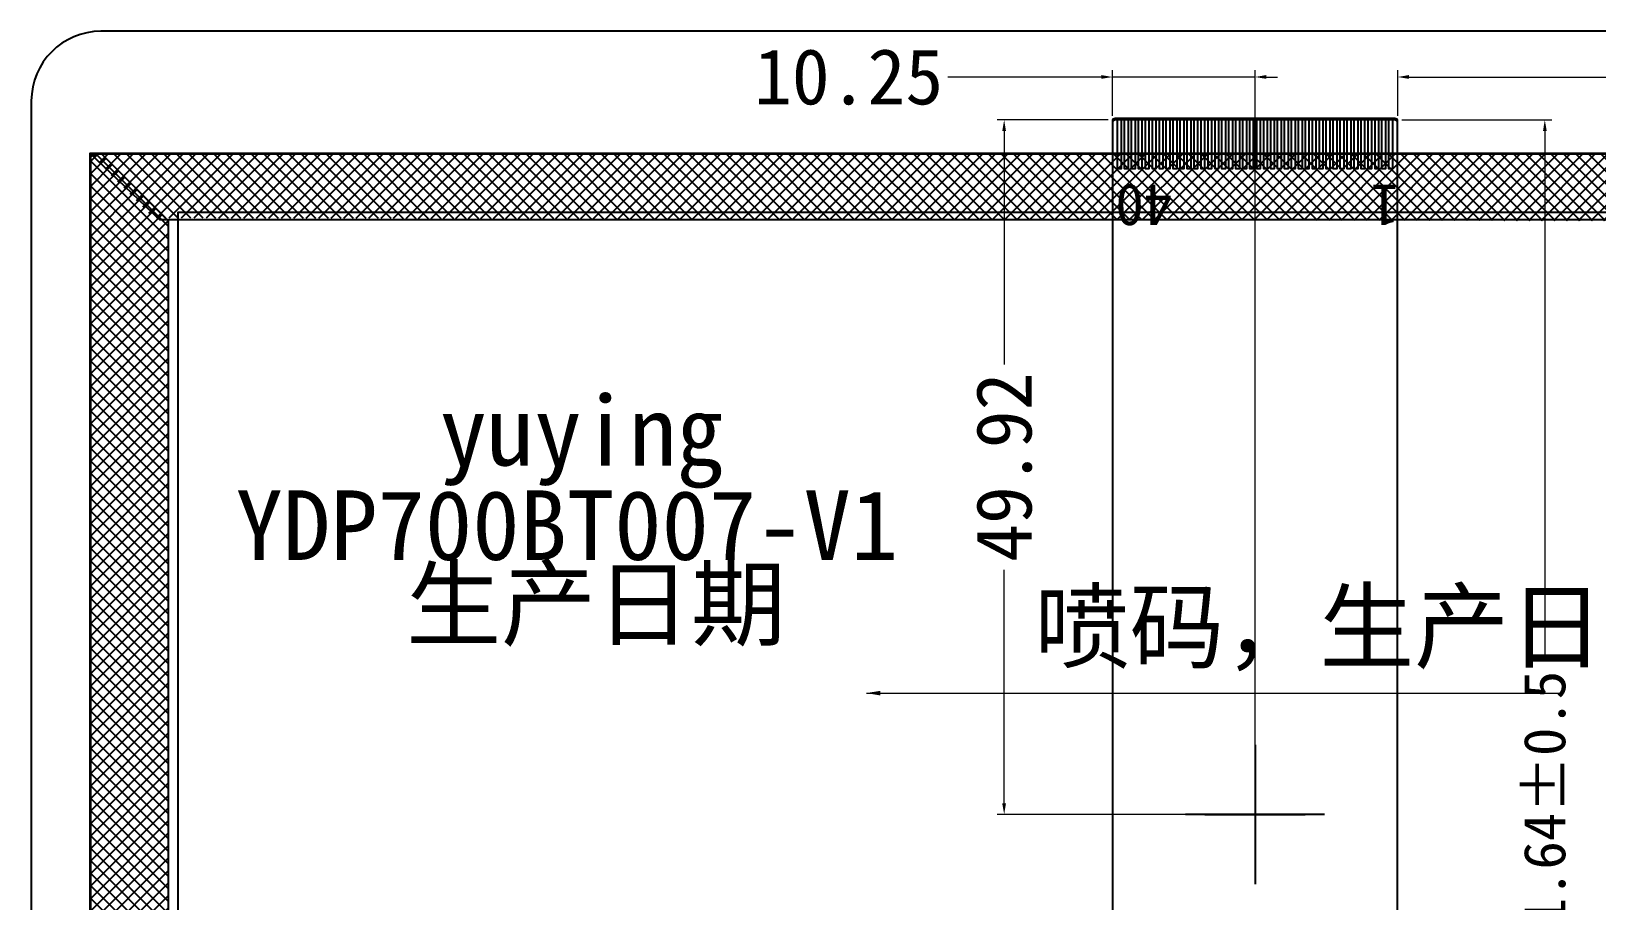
# Model space of a CAD drawing. Header units: millimetres. Extents: x 5678 to 6868, y 431 to 1273.
# Drawn here: x 6525.6 to 6638.1, y 900.7 to 963.2 of the extents above; entities that cross this region are included whole.
import ezdxf
from ezdxf.enums import TextEntityAlignment as Align

# ---------------------------------------------------------------- set-up
doc = ezdxf.new("R2010")
doc.units = ezdxf.units.MM
doc.header["$PDMODE"] = 35
doc.header["$PDSIZE"] = 5
doc.layers.add('DIM', color=3, linetype='Continuous')
doc.layers.add('Lens', color=6, linetype='Continuous')
doc.styles.get("Standard").update_dxf_attribs({"font": 'txt', "bigfont": 'gbcbig.shx'})
doc.styles.add('TITLE', font='arial.ttf')
doc.styles.add('宋体', font='')
doc.styles.get('宋体').set_extended_font_data('SimSun')
doc.dimstyles.new('DIM', dxfattribs={"dimtxt": 3, "dimasz": 0.8, "dimexe": 0.5, "dimexo": 0.5, "dimgap": 0.5, "dimtad": 0, "dimzin": 9, "dimdsep": 46, "dimtxsty": '宋体', "dimcen": 0.1, "dimclrd": 3, "dimclre": 3, "dimclrt": 3, "dimadec": 0, "dimazin": 0, "dimtm": 1e-09, "dimtfac": 1, "dimtmove": 0, "dimatfit": 0, "dimfxl": 1, "dimtolj": 1, "dimlwd": 5, "dimlwe": 5, "dimarcsym": 0})
doc.dimstyles.new('ISO-25$7', dxfattribs={"dimscale": 0.5, "dimtxt": 1.5, "dimasz": 2, "dimexe": 0.2, "dimexo": 0.2, "dimtad": 0, "dimzin": 1, "dimdsep": 46, "dimtxsty": 'TITLE', "dimcen": 2.5, "dimclrd": 7, "dimclre": 256, "dimclrt": 7, "dimadec": 0, "dimazin": 0, "dimtfac": 1, "dimtmove": 0, "dimatfit": 0, "dimfxl": 1, "dimlwd": 9, "dimlwe": 9, "dimarcsym": 0})

# ---------------------------------------------------------------- blocks, each defined once
blk = doc.blocks.new('*D151')
at = {"color": 3, "lineweight": 5}
for p, q in [((6624.11, 956.84), (6634.88, 956.84)), ((6634.38, 956.04), (6634.38, 917.94)), ((6634.38, 856), (6634.38, 894.1)), ((6628.72, 855.2), (6634.88, 855.2))]:
    blk.add_line(p, q, dxfattribs=at)
at = {"color": 3}
for points in [[(6634.25, 956.04), (6634.52, 956.04), (6634.38, 956.84)], [(6634.25, 856), (6634.52, 856), (6634.38, 855.2)]]:
    blk.add_solid(points, dxfattribs=at)
at = {"layer": 'Defpoints', "color": 0}
for p in [(6623.61, 956.84), (6634.38, 956.84), (6628.22, 855.2)]:
    blk.add_point(p, dxfattribs=at)
at = {"color": 7, "insert": (6634.38, 906.02), "char_height": 3, "attachment_point": 5, "rotation": 90, "style": '宋体'}
blk.add_mtext('\\A1;101.64%%P0.5', dxfattribs=at)
blk = doc.blocks.new('*D152')
at = {"color": 3, "lineweight": 5}
for p, q in [((6623.81, 957.14), (6623.81, 960.42)), ((6624.61, 959.92), (6647.96, 959.92)), ((6693.24, 959.92), (6669.88, 959.92)), ((6694.04, 954.94), (6694.04, 960.42))]:
    blk.add_line(p, q, dxfattribs=at)
at = {"color": 3}
for points in [[(6624.61, 960.06), (6624.61, 959.79), (6623.81, 959.92)], [(6693.24, 960.06), (6693.24, 959.79), (6694.04, 959.92)]]:
    blk.add_solid(points, dxfattribs=at)
at = {"layer": 'Defpoints', "color": 0}
for p in [(6694.04, 959.92), (6623.81, 956.64), (6694.04, 954.44)]:
    blk.add_point(p, dxfattribs=at)
at = {"color": 7, "insert": (6658.92, 959.92), "char_height": 3, "attachment_point": 5, "style": '宋体'}
blk.add_mtext('\\A1;70.23%%P0.5', dxfattribs=at)
blk = doc.blocks.new('*D154')
at = {"color": 3, "lineweight": 5}
for p, q in [((6603.01, 956.84), (6595.03, 956.84)), ((6595.53, 956.04), (6595.53, 939.25)), ((6595.53, 907.72), (6595.53, 924.51)), ((6613.06, 906.92), (6595.03, 906.92))]:
    blk.add_line(p, q, dxfattribs=at)
at = {"color": 3}
for points in [[(6595.39, 956.04), (6595.66, 956.04), (6595.53, 956.84)], [(6595.39, 907.72), (6595.66, 907.72), (6595.53, 906.92)]]:
    blk.add_solid(points, dxfattribs=at)
at = {"layer": 'Defpoints', "color": 0}
for p in [(6595.53, 956.84), (6603.51, 956.84), (6613.56, 906.92)]:
    blk.add_point(p, dxfattribs=at)
at = {"color": 1, "insert": (6595.53, 931.88), "char_height": 4, "attachment_point": 5, "rotation": 90, "style": '宋体'}
blk.add_mtext('\\A1;49.92', dxfattribs=at)
blk = doc.blocks.new('*D163')
at = {"color": 3, "lineweight": 5}
for p, q in [((6602.51, 959.92), (6591.49, 959.92)), ((6603.31, 957.14), (6603.31, 960.42)), ((6613.56, 959.92), (6603.31, 959.92)), ((6613.56, 907.42), (6613.56, 960.42)), ((6614.36, 959.92), (6615.16, 959.92))]:
    blk.add_line(p, q, dxfattribs=at)
at = {"color": 3}
for points in [[(6602.51, 960.06), (6602.51, 959.79), (6603.31, 959.92)], [(6614.36, 960.06), (6614.36, 959.79), (6613.56, 959.92)]]:
    blk.add_solid(points, dxfattribs=at)
at = {"layer": 'Defpoints', "color": 0}
for p in [(6613.56, 959.92), (6603.31, 956.64), (6613.56, 906.92)]:
    blk.add_point(p, dxfattribs=at)
at = {"color": 1, "insert": (6584.35, 959.92), "char_height": 4, "attachment_point": 5, "style": '宋体'}
blk.add_mtext('\\A1;10.25', dxfattribs=at)
blk = doc.blocks.new('zw$FAE')
at = {"color": 4, "linetype": 'Continuous'}
blk.add_lwpolyline([(82.05, -0.3), (82.05, -98.9, -0.414214), (81.75, -99.2), (-81.75, -99.2, -0.414214), (-82.05, -98.9), (-82.05, -0.3, -0.414214), (-81.75, 0), (81.75, 0, -0.414214)], format="xyb", close=True, dxfattribs=at)

msp = doc.modelspace()

# ---------------------------------------------------------------- hatches: boundary and pattern name
at = {"layer": 'DIM'}
h = msp.add_hatch(dxfattribs=at)
h.set_pattern_fill('ANSI37', color=252, scale=0.2, style=0)
h.set_pattern_definition([(45, (-2849.8794, 2205.1013), (-0.449012806, 0.449012806), []), (135, (-2849.8794, 2205.1013), (-0.449012806, -0.449012806), [])])
h.paths.add_polyline_path([(6688.9143, 949.5158), (6694.0364, 954.4328), (6694.0364, 954.4458), (6529.8364, 954.4458), (6529.8364, 954.422), (6534.4128, 949.7957)])
h = msp.add_hatch(dxfattribs=at)
h.set_pattern_fill('ANSI37', color=252, scale=0.2, style=0)
h.set_pattern_definition([(45, (-2849.0994, 2204.8213), (-0.449012806, 0.449012806), []), (135, (-2849.0994, 2204.8213), (-0.449012806, -0.449012806), [])])
h.paths.add_polyline_path([(6530.6514, 855.1458), (6535.4614, 859.8108), (6535.4614, 949.5908), (6530.6514, 954.4008), (6529.8364, 954.4008), (6529.8364, 855.1458)])

# ---------------------------------------------------------------- linework, layer by layer
at = {"color": 5}
for p, q in [((6613.5564, 910.5244), (6613.5564, 903.3072)), ((6609.9477, 906.9158), (6617.165, 906.9158))]:
    msp.add_line(p, q, dxfattribs=at)
at = {"color": 6}
msp.add_lwpolyline([(6525.6164, 958.2058), (6525.6164, 855.6258, 0.41421356), (6530.6164, 850.6258), (6696.4964, 850.6258, 0.41421356), (6701.4964, 855.6258), (6701.4964, 958.2058, 0.41421356), (6696.4964, 963.2058), (6530.6164, 963.2058, 0.41421356)], format="xyb", close=True, dxfattribs=at)
at = {"color": 30}
for points in [[(6621.6679, 853.8758), (6621.6679, 856.8408, -0.41421356), (6622.1679, 857.3408), (6627.1464, 857.3408, 0.41421356), (6627.6464, 857.8408), (6627.6464, 876.0658, 0.41421356), (6627.1464, 876.5658), (6624.3064, 876.5658, -0.41421356), (6623.8064, 877.0658), (6623.8064, 956.7408, 0.41421356), (6623.6064, 956.9408), (6603.5064, 956.9408, 0.41421356), (6603.3064, 956.7408), (6603.3064, 877.0658, -0.41421356), (6602.8064, 876.5658), (6584.9164, 876.5658, 0.41421356), (6584.4164, 876.0658), (6584.4164, 857.8408, 0.41421356), (6584.9164, 857.3408), (6597.4064, 857.3408, -0.41421356), (6597.9064, 856.8408), (6597.9064, 853.8758)], [(6627.6464, 857.8408), (6627.6464, 876.0658, 0.41421356), (6627.1464, 876.5658), (6624.3064, 876.5658, -0.41421356), (6623.8064, 877.0658), (6623.8064, 956.6408, 0.41421356), (6623.6064, 956.8408), (6603.5064, 956.8408, 0.41421356), (6603.3064, 956.6408), (6603.3064, 877.0658, -0.41421356), (6602.8064, 876.5658), (6584.9164, 876.5658, 0.41421356), (6584.4164, 876.0658), (6584.4164, 857.8408, 0.41421356), (6584.9164, 857.3408), (6597.4064, 857.3408, -0.41421356), (6597.9064, 856.8408), (6597.9064, 853.8758)]]:
    msp.add_lwpolyline(points, format="xyb", dxfattribs=at)
at = {"color": 2}
for points in [[(6603.9564, 956.8408), (6603.6564, 956.8408), (6603.6564, 953.3408), (6603.9564, 953.3408)], [(6604.4564, 956.8408), (6604.1564, 956.8408), (6604.1564, 953.3408), (6604.4564, 953.3408)], [(6604.9564, 956.8408), (6604.6564, 956.8408), (6604.6564, 953.3408), (6604.9564, 953.3408)], [(6605.4564, 956.8408), (6605.1564, 956.8408), (6605.1564, 953.3408), (6605.4564, 953.3408)], [(6605.9564, 956.8408), (6605.6564, 956.8408), (6605.6564, 953.3408), (6605.9564, 953.3408)], [(6606.4564, 956.8408), (6606.1564, 956.8408), (6606.1564, 953.3408), (6606.4564, 953.3408)], [(6606.9564, 956.8408), (6606.6564, 956.8408), (6606.6564, 953.3408), (6606.9564, 953.3408)], [(6607.4564, 956.8408), (6607.1564, 956.8408), (6607.1564, 953.3408), (6607.4564, 953.3408)], [(6607.9564, 956.8408), (6607.6564, 956.8408), (6607.6564, 953.3408), (6607.9564, 953.3408)], [(6608.4564, 956.8408), (6608.1564, 956.8408), (6608.1564, 953.3408), (6608.4564, 953.3408)], [(6608.9564, 956.8408), (6608.6564, 956.8408), (6608.6564, 953.3408), (6608.9564, 953.3408)], [(6609.4564, 956.8408), (6609.1564, 956.8408), (6609.1564, 953.3408), (6609.4564, 953.3408)], [(6609.9564, 956.8408), (6609.6564, 956.8408), (6609.6564, 953.3408), (6609.9564, 953.3408)], [(6610.4564, 956.8408), (6610.1564, 956.8408), (6610.1564, 953.3408), (6610.4564, 953.3408)], [(6610.9564, 956.8408), (6610.6564, 956.8408), (6610.6564, 953.3408), (6610.9564, 953.3408)], [(6611.4564, 956.8408), (6611.1564, 956.8408), (6611.1564, 953.3408), (6611.4564, 953.3408)], [(6611.9564, 956.8408), (6611.6564, 956.8408), (6611.6564, 953.3408), (6611.9564, 953.3408)], [(6612.4564, 956.8408), (6612.1564, 956.8408), (6612.1564, 953.3408), (6612.4564, 953.3408)], [(6612.9564, 956.8408), (6612.6564, 956.8408), (6612.6564, 953.3408), (6612.9564, 953.3408)], [(6613.4564, 956.8408), (6613.1564, 956.8408), (6613.1564, 953.3408), (6613.4564, 953.3408)], [(6613.9564, 956.8408), (6613.6564, 956.8408), (6613.6564, 953.3408), (6613.9564, 953.3408)], [(6614.4564, 956.8408), (6614.1564, 956.8408), (6614.1564, 953.3408), (6614.4564, 953.3408)], [(6614.9564, 956.8408), (6614.6564, 956.8408), (6614.6564, 953.3408), (6614.9564, 953.3408)], [(6615.4564, 956.8408), (6615.1564, 956.8408), (6615.1564, 953.3408), (6615.4564, 953.3408)], [(6615.9564, 956.8408), (6615.6564, 956.8408), (6615.6564, 953.3408), (6615.9564, 953.3408)], [(6616.4564, 956.8408), (6616.1564, 956.8408), (6616.1564, 953.3408), (6616.4564, 953.3408)], [(6616.9564, 956.8408), (6616.6564, 956.8408), (6616.6564, 953.3408), (6616.9564, 953.3408)], [(6617.4564, 956.8408), (6617.1564, 956.8408), (6617.1564, 953.3408), (6617.4564, 953.3408)], [(6617.9564, 956.8408), (6617.6564, 956.8408), (6617.6564, 953.3408), (6617.9564, 953.3408)], [(6618.4564, 956.8408), (6618.1564, 956.8408), (6618.1564, 953.3408), (6618.4564, 953.3408)], [(6618.9564, 956.8408), (6618.6564, 956.8408), (6618.6564, 953.3408), (6618.9564, 953.3408)], [(6619.4564, 956.8408), (6619.1564, 956.8408), (6619.1564, 953.3408), (6619.4564, 953.3408)], [(6619.9564, 956.8408), (6619.6564, 956.8408), (6619.6564, 953.3408), (6619.9564, 953.3408)], [(6620.4564, 956.8408), (6620.1564, 956.8408), (6620.1564, 953.3408), (6620.4564, 953.3408)], [(6620.9564, 956.8408), (6620.6564, 956.8408), (6620.6564, 953.3408), (6620.9564, 953.3408)], [(6621.4564, 956.8408), (6621.1564, 956.8408), (6621.1564, 953.3408), (6621.4564, 953.3408)], [(6621.9564, 956.8408), (6621.6564, 956.8408), (6621.6564, 953.3408), (6621.9564, 953.3408)], [(6622.4564, 956.8408), (6622.1564, 956.8408), (6622.1564, 953.3408), (6622.4564, 953.3408)], [(6622.9564, 956.8408), (6622.6564, 956.8408), (6622.6564, 953.3408), (6622.9564, 953.3408)], [(6623.4564, 956.8408), (6623.1564, 956.8408), (6623.1564, 953.3408), (6623.4564, 953.3408)]]:
    msp.add_lwpolyline(points, close=True, dxfattribs=at)
at = {"layer": 'DIM', "color": 252}
for points in [[(6688.9143, 949.6469), (6534.8487, 949.6469), (6529.8364, 954.4328), (6529.8364, 954.4458), (6694.0364, 954.4458), (6694.0364, 954.4328)], [(6530.6514, 855.1458), (6529.8364, 855.1458), (6529.8364, 954.4008), (6530.6514, 954.4008), (6535.4614, 949.5908), (6535.4614, 859.8108)]]:
    msp.add_lwpolyline(points, close=True, dxfattribs=at)
at = {"layer": 'Lens'}
for p, q in [((6613.5564, 911.9158), (6613.5564, 901.9158)), ((6613.5564, 911.9158), (6613.5564, 901.9158)), ((6613.5564, 911.9158), (6613.5564, 901.9158)), ((6618.5564, 906.9158), (6608.5564, 906.9158)), ((6618.5564, 906.9158), (6608.5564, 906.9158)), ((6618.5564, 906.9158), (6608.5564, 906.9158))]:
    msp.add_line(p, q, dxfattribs=at)
msp.add_lwpolyline([(6690.9636, 950.1758), (6536.1492, 950.1758), (6536.1492, 863.6558), (6690.9636, 863.6558)], close=True, dxfattribs=at)

# ---------------------------------------------------------------- block references
at = {"color": 7}
msp.add_blockref('zw$FAE', (6611.9364, 954.3958), dxfattribs=at)

# ---------------------------------------------------------------- texts
at = {"color": 6, "linetype": 'Continuous', "style": '宋体'}
for s, p in [('40', (6605.5652, 950.6943)), ('1', (6622.8872, 950.6943))]:
    msp.add_text(s, height=3, rotation=180, dxfattribs=at).set_placement(p, align=Align.MIDDLE_CENTER)
at = {"color": 2, "char_height": 5, "attachment_point": 1}
for s, insert in [('{\\fFangSong|b0|i0|c134|p49;\\C1;yuying}', (6554.9634, 936.9988)), ('{\\fFangSong|b0|i0|c134|p49;\\C1;YDP700BT007-V1}', (6540.2976, 930.2143)), ('{\\fFangSong|b0|i0|c134|p49;\\C1;生产日期}', (6552.5571, 924.5606)), ('{\\fFangSong|b0|i0|c134|p49;\\C1;喷码，生产日期按实际日期}', (6597.7168, 922.9355))]:
    msp.add_mtext(s, dxfattribs=dict(at, insert=insert))

# ---------------------------------------------------------------- dimensions: what is measured, and where the dimension line sits
at = {"color": 1}
dim = msp.add_linear_dim(base=(6613.5564, 959.9233), p1=(6603.3064, 956.6408), p2=(6613.5564, 906.9158), dimstyle='DIM', override={"dimtxt": 4, "dimzin": 1, "dimclrt": 1}, dxfattribs=at)
dim.commit()
dim.dimension.update_dxf_attribs({"geometry": '*D163', "text_midpoint": (6584.3453, 959.9233), "dimtype": 160})
at = {"color": 7}
dim = msp.add_linear_dim(base=(6694.0364, 959.9233), p1=(6623.8064, 956.6408), p2=(6694.0364, 954.4393), text='<>%%P0.5', dimstyle='DIM', override={"dimzin": 1, "dimclrt": 7}, dxfattribs=at)
dim.commit()
dim.dimension.update_dxf_attribs({"geometry": '*D152', "text_midpoint": (6658.9214, 959.9233)})
at = {"color": 1}
dim = msp.add_linear_dim(base=(6595.5253318, 956.8407966), p1=(6613.556375, 906.9157968), p2=(6603.506375, 956.8407966), angle=90, dimstyle='DIM', override={"dimtxt": 4, "dimzin": 1, "dimclrt": 1}, dxfattribs=at)
dim.commit()
dim.dimension.update_dxf_attribs({"geometry": '*D154', "text_midpoint": (6595.5253318, 931.8782967)})
at = {"color": 7}
dim = msp.add_linear_dim(base=(6634.3818463, 956.8407966), p1=(6628.2160907, 855.1957968), p2=(6623.606375, 956.8407966), angle=90, text='<>%%P0.5', dimstyle='DIM', override={"dimzin": 1, "dimclrt": 7}, dxfattribs=at)
dim.commit()
dim.dimension.update_dxf_attribs({"geometry": '*D151', "text_midpoint": (6634.3818463, 906.0182967)})

# ---------------------------------------------------------------- leaders
at = {"color": 2}
msp.add_leader([(6585.6257, 915.6411), (6635.6184, 915.6411)], dimstyle='ISO-25$7', override={"dimgap": 0.625, "dimtad": 0, "dimarcsym": 2}, dxfattribs=at)

doc.saveas('drawing.dxf')
